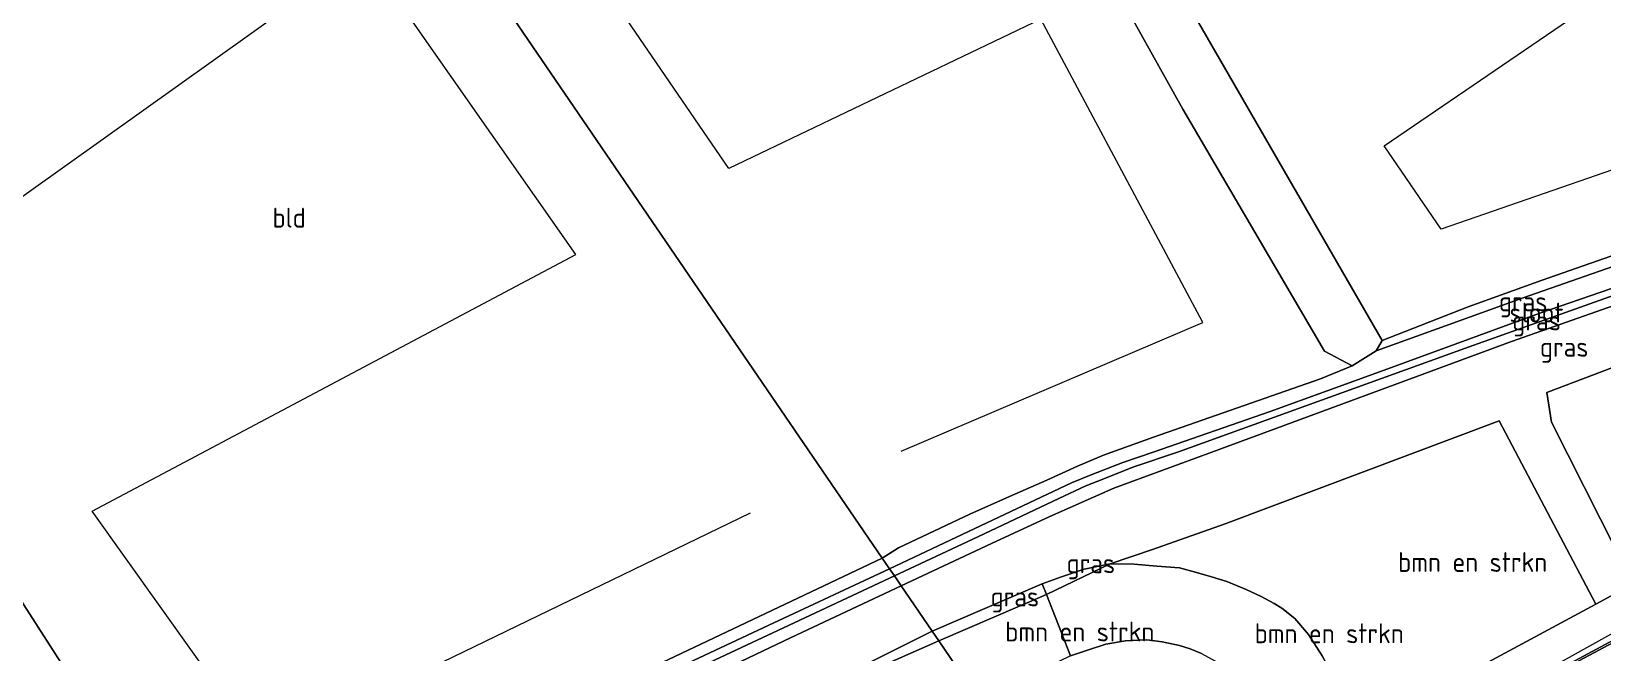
# Model space of a CAD drawing. Extents: x 253736 to 255979, y 477184 to 479215.
# Drawn here: x 254113.3 to 254310.8, y 477692.7 to 477770.9 of the extents above; entities that cross this region are included whole.
import ezdxf
from ezdxf.enums import TextEntityAlignment as Align

# ---------------------------------------------------------------- set-up
doc = ezdxf.new("R2010")
doc.units = 0
for name, color, linetype, lineweight in [('af-bs-rasterhekwerk', 8, 'hekwerk', 18), ('bp-b5-bomenstruiken', 8, 'Continuous', 18), ('bp-b5-grasland', 8, 'Continuous', 18), ('bp-b5-houtwal', 8, 'houtwal', 18), ('gr-bs-geleiderail', 8, 'geleiderail', 18), ('gw-bs-insteekwatergang', 8, 'Continuous', 18), ('gw-bs-teenlijn', 8, 'Continuous', 18), ('og-b5-grond_ingericht', 8, 'Continuous', 18), ('og-b5-water', 8, 'Continuous', 18), ('og-bs-hoogtelijn', 8, 'Continuous', 18), ('og-bs-hulpgeometrie', 8, 'Continuous', 18), ('og-bs-terreinafscheiding', 8, 'Continuous', 18), ('vh-b5-verh_soort', 8, 'Continuous', 18), ('wh-bs-waterlijn', 8, 'Continuous', 18)]:
    doc.layers.add(name, color=color, linetype=linetype, lineweight=lineweight)
doc.styles.add('rtw_iso', font='isocp.shx')
doc.linetypes.add('geleiderail', pattern='A,2,-1,[175,RTW.shx,S=0.5,R=0,X=0,Y=0],-1', length=4)
doc.linetypes.add('hekwerk', pattern='A,7,-1.5,[1,RTW.shx,S=0.75,R=0,X=0,Y=0],-1.5', length=10)
doc.linetypes.add('houtwal', pattern='A,8,-1,[1,RTW.shx,S=0.75,R=45,X=0,Y=0],-1,8,-1,[4,RTW.shx,S=0.75,R=0,X=0,Y=0],-1', length=20)

# ---------------------------------------------------------------- blocks, each defined once
blk = doc.blocks.new('RW1 Buren totaal_ACAD_1_FMEBLOCK50')
at = {"layer": 'bp-b5-grasland'}
blk.add_polyline3d([(59.81, -15.35, 22.59), (81.38, -5.06, 22.54), (95.19, 1.42, 22.51), (99.08, -4.28, 22.57), (86.33, -10.66, 22.7)], dxfattribs=at)
blk = doc.blocks.new('dtbattr-r')
at = {"style": 'rtw_iso'}
blk.add_attdef('TAG', text='', height=2.5, dxfattribs=at).set_placement((0, 0), align=Align.MIDDLE_CENTER)
blk = doc.blocks.new('Deel_d28hz')
at = {"layer": 'af-bs-rasterhekwerk'}
for points in [[(254205.469, 477867.004, 22.222), (254237.846, 477810.445, 22.404), (254283.118, 477731.98, 23.229)], [(254362.865, 477767.431, 23.483), (254337.98, 477751.274, 23.49), (254323.155, 477746.52, 23.544), (254303.239, 477739.558, 23.529), (254293.941, 477736.203, 23.502), (254283.118, 477731.98, 23.229)], [(254240.388, 477701.387, 22.782), (254240.925, 477700.018, 23.43), (254243.946, 477692.31, 27.726), (254246.176, 477693.067, 27.915), (254248.382, 477693.773, 27.978), (254250.858, 477694.206, 28.101), (254253.533, 477694.321, 28.164), (254255.467, 477694.067, 28.173), (254257.631, 477693.625, 28.221), (254258.979, 477693.214, 28.248), (254260.41, 477692.596, 28.248), (254262.066, 477691.697, 28.314), (254263.55, 477690.902, 28.32), (254264.658, 477690.034, 28.317), (254265.98, 477688.961, 28.299), (254267.024, 477687.754, 28.344), (254267.797, 477686.863, 28.344), (254268.481, 477685.855, 28.338), (254279.454, 477682.386, 23.268), (254309.978, 477698.813, 23.181), (254314.679, 477701.361, 23.169), (254346.493, 477719.366, 23.19), (254381.923, 477739.756, 23.241)]]:
    blk.add_polyline3d(points, dxfattribs=at)
at = {"layer": 'bp-b5-bomenstruiken'}
for points in [[(254381.923, 477739.756, 23.241), (254346.493, 477719.366, 23.19), (254314.679, 477701.361, 23.169), (254304.415, 477721.736, 22.917), (254303.814, 477725.467, 22.884), (254332.533, 477736.356, 22.764), (254338.12, 477738.414, 22.83), (254343.394, 477740.999, 22.83), (254352.032, 477745.597, 22.83), (254360.917, 477750.556, 22.854), (254368.779, 477755.406, 22.812), (254370.419, 477756.461, 22.812), (254375.631, 477748.893, 22.962)], [(254309.978, 477698.813, 23.181), (254279.454, 477682.386, 23.268), (254278.741, 477684.4, 23.286), (254278.448, 477685.508, 23.154), (254278.079, 477686.677, 23.046), (254277.274, 477688.834, 22.989), (254276.544, 477690.54, 23.016), (254275.555, 477692.328, 22.95), (254273.869, 477694.987, 22.905), (254272.149, 477697.021, 22.905), (254270.523, 477698.315, 22.866), (254269.526, 477698.92, 22.83), (254267.923, 477699.794, 22.845), (254266.03, 477700.673, 22.827), (254263.59, 477701.662, 22.83), (254261.667, 477702.241, 22.86), (254259.776, 477702.805, 22.89), (254257.626, 477703.402, 22.911), (254254.772, 477703.613, 22.905), (254251.932, 477703.865, 22.818), (254248.924, 477703.908, 22.782), (254254.224, 477705.679, 22.797), (254263.388, 477708.918, 22.812), (254297.826, 477721.89, 22.869)], [(254243.946, 477692.31, 27.726), (254232.442, 477686.755, 27.758), (254227.364, 477694.195, 23.168), (254240.925, 477700.018, 23.43)], [(254232.442, 477686.755, 27.758), (254219.226, 477680.959, 27.419), (254217.456, 477681.759, 26.705), (254209.09, 477678.656, 26.207), (254207.613, 477684.886, 23.105), (254218.168, 477690.123, 23.108), (254227.364, 477694.195, 23.168)]]:
    blk.add_polyline3d(points, close=True, dxfattribs=at)
blk.add_polyline3d([(254260.41, 477692.596, 28.248), (254258.979, 477693.214, 28.248), (254257.631, 477693.625, 28.221), (254255.467, 477694.067, 28.173), (254253.533, 477694.321, 28.164), (254250.858, 477694.206, 28.101), (254248.382, 477693.773, 27.978), (254246.176, 477693.067, 27.915), (254243.946, 477692.31, 27.726), (254240.925, 477700.018, 23.43), (254248.924, 477703.908, 22.782), (254251.932, 477703.865, 22.818), (254254.772, 477703.613, 22.905), (254257.626, 477703.402, 22.911), (254259.776, 477702.805, 22.89), (254261.667, 477702.241, 22.86), (254263.59, 477701.662, 22.83), (254266.03, 477700.673, 22.827), (254267.923, 477699.794, 22.845), (254269.526, 477698.92, 22.83), (254270.523, 477698.315, 22.866), (254272.149, 477697.021, 22.905), (254273.869, 477694.987, 22.905), (254275.555, 477692.328, 22.95)], dxfattribs=at)
at = {"layer": 'bp-b5-grasland'}
for points in [[(254363.464, 477766.561, 23.57), (254341.96, 477752.529, 23.496), (254338.853, 477750.669, 23.502), (254338.032, 477750.254, 23.508), (254336.202, 477749.598, 23.52), (254332.531, 477748.435, 23.466), (254300.723, 477737.3, 23.424), (254282.347, 477730.693, 23.268), (254283.118, 477731.98, 23.229), (254293.941, 477736.203, 23.502), (254303.239, 477739.558, 23.529), (254323.155, 477746.52, 23.544), (254337.98, 477751.274, 23.49), (254362.865, 477767.431, 23.483)], [(254384.634, 477735.82, 23.39), (254367.363, 477725.718, 23.323), (254353.031, 477717.247, 23.298), (254337.147, 477708.16, 23.273), (254320.735, 477698.885, 23.211), (254305.241, 477690.544, 23.199), (254287.925, 477681.378, 23.167), (254280.19, 477677.388, 23.178), (254279.737, 477678.259, 23.11), (254272.669, 477674.682, 23.09), (254276.24, 477676.756, 23.235), (254277.646, 477677.796, 23.265), (254278.385, 477678.856, 23.31), (254278.936, 477679.846, 23.343), (254279.419, 477681.208, 23.334), (254279.478, 477681.702, 23.331), (254279.454, 477682.386, 23.268), (254309.978, 477698.813, 23.181), (254314.679, 477701.361, 23.169), (254346.493, 477719.366, 23.19), (254381.923, 477739.756, 23.241)], [(254240.925, 477700.018, 23.43), (254240.388, 477701.387, 22.782), (254242.658, 477702.22, 22.782), (254245.633, 477703.226, 22.782), (254248.924, 477703.908, 22.782)], [(254240.925, 477700.018, 23.43), (254227.364, 477694.195, 23.168), (254226.523, 477695.427, 22.571), (254240.388, 477701.387, 22.782)]]:
    blk.add_polyline3d(points, close=True, dxfattribs=at)
for points in [[(254336.172, 477746.869, 21.873), (254302.962, 477735.425, 21.81), (254283.381, 477728.261, 21.786), (254269.018, 477723.073, 21.696), (254254.341, 477717.938, 21.672), (254250.518, 477716.637, 21.666), (254246.522, 477715.104, 21.657), (254244.056, 477714.065, 21.657), (254221.187, 477703.245, 21.23), (254220.26, 477704.603, 22.637), (254222.288, 477705.918, 22.728), (254231.258, 477710.131, 22.737), (254236.265, 477712.373, 22.713), (254240.968, 477714.408, 22.722), (254244.796, 477716.166, 22.683), (254248.065, 477717.55, 22.734), (254254.387, 477719.832, 22.788), (254275.35, 477727.171, 22.803), (254279.335, 477728.8, 22.845), (254282.347, 477730.693, 23.268), (254300.723, 477737.3, 23.424), (254332.531, 477748.435, 23.466)], [(254333.564, 477743.906, 22.749), (254299.383, 477731.842, 22.758), (254261.723, 477717.932, 22.635), (254249.371, 477713.414, 22.641), (254241.351, 477709.831, 22.68), (254233.979, 477706.449, 22.668), (254222.633, 477701.126, 22.514), (254221.786, 477702.367, 21.23), (254232.269, 477707.275, 21.414), (254242.445, 477712.116, 21.414), (254245.873, 477713.719, 21.414), (254248.127, 477714.6, 21.414), (254251.774, 477716.043, 21.414), (254257.507, 477717.995, 21.414), (254294.04, 477731.195, 21.645), (254326.862, 477742.875, 21.78)], [(254332.533, 477736.356, 22.764), (254303.814, 477725.467, 22.884), (254304.415, 477721.736, 22.917), (254314.679, 477701.361, 23.169), (254309.978, 477698.813, 23.181), (254297.826, 477721.89, 22.869), (254263.388, 477708.918, 22.812), (254254.224, 477705.679, 22.797), (254248.924, 477703.908, 22.782), (254245.633, 477703.226, 22.782), (254242.658, 477702.22, 22.782), (254240.388, 477701.387, 22.782), (254226.523, 477695.427, 22.571), (254222.633, 477701.126, 22.514), (254233.979, 477706.449, 22.668), (254241.351, 477709.831, 22.68), (254249.371, 477713.414, 22.641), (254261.723, 477717.932, 22.635), (254299.383, 477731.842, 22.758), (254333.564, 477743.906, 22.749)], [(254243.946, 477692.31, 27.726), (254246.176, 477693.067, 27.915), (254248.382, 477693.773, 27.978), (254250.858, 477694.206, 28.101), (254253.533, 477694.321, 28.164), (254255.467, 477694.067, 28.173), (254257.631, 477693.625, 28.221), (254258.979, 477693.214, 28.248), (254260.41, 477692.596, 28.248)]]:
    blk.add_polyline3d(points, dxfattribs=at)
at = {"layer": 'bp-b5-houtwal'}
blk.add_polyline3d([(254237.846, 477810.445, 22.404), (254283.118, 477731.98, 23.229), (254282.347, 477730.693, 23.268), (254279.335, 477728.8, 22.845), (254275.854, 477730.627, 22.878), (254258.05, 477761.093, 22.767), (254240.167, 477793.223, 22.707), (254224.682, 477820.803, 22.728), (254203.056, 477859.32, 22.509), (254199.567, 477865.716, 22.479), (254205.469, 477867.004, 22.222)], close=True, dxfattribs=at)
at = {"layer": 'gr-bs-geleiderail'}
blk.add_polyline3d([(254345.193, 477714.206, 23.2), (254323.827, 477701.666, 23.15), (254302.856, 477690.036, 23.137), (254278.103, 477676.895, 23.153)], dxfattribs=at)
at = {"layer": 'gw-bs-insteekwatergang'}
for points in [[(254220.26, 477704.603, 22.637), (254222.288, 477705.918, 22.728), (254231.258, 477710.131, 22.737), (254236.265, 477712.373, 22.713), (254240.968, 477714.408, 22.722), (254244.796, 477716.166, 22.683), (254248.065, 477717.55, 22.734), (254254.387, 477719.832, 22.788), (254275.35, 477727.171, 22.803), (254279.335, 477728.8, 22.845), (254282.347, 477730.693, 23.268), (254300.723, 477737.3, 23.424), (254332.531, 477748.435, 23.466), (254336.202, 477749.598, 23.52), (254338.032, 477750.254, 23.508), (254338.853, 477750.669, 23.502), (254341.96, 477752.529, 23.496), (254363.464, 477766.561, 23.57)], [(254222.633, 477701.126, 22.514), (254233.979, 477706.449, 22.668), (254241.351, 477709.831, 22.68), (254249.371, 477713.414, 22.641), (254261.723, 477717.932, 22.635), (254299.383, 477731.842, 22.758), (254333.564, 477743.906, 22.749), (254338.705, 477745.625, 22.707), (254341.587, 477747.006, 22.692), (254344.601, 477748.95, 22.767), (254349.764, 477752.317, 22.815), (254365.932, 477762.976, 22.81)]]:
    blk.add_polyline3d(points, dxfattribs=at)
at = {"layer": 'gw-bs-teenlijn'}
blk.add_polyline3d([(254226.523, 477695.427, 22.571), (254240.388, 477701.387, 22.782), (254242.658, 477702.22, 22.782), (254245.633, 477703.226, 22.782), (254248.924, 477703.908, 22.782), (254251.932, 477703.865, 22.818), (254254.772, 477703.613, 22.905), (254257.626, 477703.402, 22.911), (254259.776, 477702.805, 22.89), (254261.667, 477702.241, 22.86), (254263.59, 477701.662, 22.83), (254266.03, 477700.673, 22.827), (254267.923, 477699.794, 22.845), (254269.526, 477698.92, 22.83), (254270.523, 477698.315, 22.866), (254272.149, 477697.021, 22.905), (254273.869, 477694.987, 22.905), (254275.555, 477692.328, 22.95), (254276.544, 477690.54, 23.016), (254277.274, 477688.834, 22.989), (254278.079, 477686.677, 23.046), (254278.448, 477685.508, 23.154), (254278.741, 477684.4, 23.286), (254279.454, 477682.386, 23.268)], dxfattribs=at)
at = {"layer": 'og-b5-grond_ingericht'}
for points in [[(254279.335, 477728.8, 22.845), (254275.35, 477727.171, 22.803), (254254.387, 477719.832, 22.788), (254248.065, 477717.55, 22.734), (254244.796, 477716.166, 22.683), (254240.968, 477714.408, 22.722), (254236.265, 477712.373, 22.713), (254231.258, 477710.131, 22.737), (254222.288, 477705.918, 22.728), (254220.26, 477704.603, 22.637), (254129.991, 477836.86, 22.253), (254133.506, 477841.708, 22.254), (254137.126, 477846.732, 22.254), (254140.288, 477850.768, 22.254), (254199.567, 477865.716, 22.479), (254203.056, 477859.32, 22.509), (254224.682, 477820.803, 22.728), (254240.167, 477793.223, 22.707), (254258.05, 477761.093, 22.767), (254275.854, 477730.627, 22.878)], [(254362.865, 477767.431, 23.483), (254337.98, 477751.274, 23.49), (254323.155, 477746.52, 23.544), (254303.239, 477739.558, 23.529), (254293.941, 477736.203, 23.502), (254283.118, 477731.98, 23.229), (254237.846, 477810.445, 22.404), (254254.805, 477822.652, 22.551), (254267.782, 477832.348, 23.046), (254288.44, 477847.679, 23.346), (254301.101, 477857.117, 23.281), (254308.133, 477846.907, 23.373), (254324.821, 477822.673, 23.513), (254342.557, 477796.919, 23.444), (254358.17, 477774.248, 23.431)]]:
    blk.add_polyline3d(points, close=True, dxfattribs=at)
at = {"layer": 'og-b5-water'}
blk.add_polyline3d([(254326.862, 477742.875, 21.78), (254294.04, 477731.195, 21.645), (254257.507, 477717.995, 21.414), (254251.774, 477716.043, 21.414), (254248.127, 477714.6, 21.414), (254245.873, 477713.719, 21.414), (254242.445, 477712.116, 21.414), (254232.269, 477707.275, 21.414), (254221.786, 477702.367, 21.23), (254221.187, 477703.245, 21.23), (254244.056, 477714.065, 21.657), (254246.522, 477715.104, 21.657), (254250.518, 477716.637, 21.666), (254254.341, 477717.938, 21.672), (254269.018, 477723.073, 21.696), (254283.381, 477728.261, 21.786), (254302.962, 477735.425, 21.81), (254336.172, 477746.869, 21.873)], dxfattribs=at)
at = {"layer": 'og-bs-hoogtelijn'}
for points in [[(254222.645, 477718.087, 22.86), (254260.58, 477734.267, 22.848), (254240.198, 477772.395, 22.701), (254200.964, 477753.634, 22.734), (254176.949, 477788.762, 22.605), (254216.705, 477815.911, 22.677), (254191.112, 477854.038, 22.527), (254147.707, 477835.528, 22.425)], [(254358.17, 477774.248, 23.431), (254343.444, 477764.338, 23.415), (254290.559, 477746.007, 23.328), (254283.392, 477756.497, 23.391), (254323.276, 477783.744, 23.559), (254342.557, 477796.919, 23.444)]]:
    blk.add_polyline3d(points, dxfattribs=at)
at = {"layer": 'og-bs-hulpgeometrie'}
blk.add_polyline3d([(254129.991, 477836.86, 22.253), (254220.26, 477704.603, 22.637), (254221.187, 477703.245, 21.23), (254221.786, 477702.367, 21.23), (254222.633, 477701.126, 22.514), (254226.523, 477695.427, 22.571), (254227.364, 477694.195, 23.168), (254232.442, 477686.755, 27.758)], dxfattribs=at)
at = {"layer": 'og-bs-terreinafscheiding'}
for points in [[(254279.335, 477728.8, 22.845), (254275.854, 477730.627, 22.878), (254258.05, 477761.093, 22.767), (254240.167, 477793.223, 22.707), (254224.682, 477820.803, 22.728), (254203.056, 477859.32, 22.509), (254199.567, 477865.716, 22.479)], [(254314.679, 477701.361, 23.169), (254304.415, 477721.736, 22.917), (254303.814, 477725.467, 22.884), (254332.533, 477736.356, 22.764), (254338.12, 477738.414, 22.83), (254343.394, 477740.999, 22.83), (254352.032, 477745.597, 22.83), (254360.917, 477750.556, 22.854), (254368.779, 477755.406, 22.812), (254370.419, 477756.461, 22.812)], [(254384.634, 477735.82, 23.39), (254367.363, 477725.718, 23.323), (254353.031, 477717.247, 23.298), (254337.147, 477708.16, 23.273), (254320.735, 477698.885, 23.211), (254305.241, 477690.544, 23.199), (254287.925, 477681.378, 23.167), (254280.19, 477677.388, 23.178)], [(254383.477, 477735.047, 23.387), (254366.303, 477724.827, 23.367), (254349.629, 477715.035, 23.312), (254332.985, 477705.442, 23.312), (254315.298, 477695.658, 23.255), (254294.908, 477684.779, 23.211), (254277.545, 477675.743, 23.169), (254260.617, 477667.132, 23.151), (254249.554, 477661.684, 23.126)], [(254283.118, 477731.98, 23.229), (254282.347, 477730.693, 23.268)], [(254309.978, 477698.813, 23.181), (254297.826, 477721.89, 22.869), (254263.388, 477708.918, 22.812), (254254.224, 477705.679, 22.797), (254248.924, 477703.908, 22.782), (254240.925, 477700.018, 23.43)], [(254227.364, 477694.195, 23.168), (254240.925, 477700.018, 23.43)], [(254232.442, 477686.755, 27.758), (254219.226, 477680.959, 27.419), (254217.456, 477681.759, 26.705), (254209.09, 477678.656, 26.207), (254207.613, 477684.886, 23.105), (254218.168, 477690.123, 23.108), (254227.364, 477694.195, 23.168)]]:
    blk.add_polyline3d(points, dxfattribs=at)
at = {"layer": 'vh-b5-verh_soort'}
blk.add_polyline3d([(254383.477, 477735.047, 23.387), (254366.303, 477724.827, 23.367), (254349.629, 477715.035, 23.312), (254332.985, 477705.442, 23.312), (254315.298, 477695.658, 23.255), (254294.908, 477684.779, 23.211), (254277.545, 477675.743, 23.169), (254260.617, 477667.132, 23.151), (254249.554, 477661.684, 23.126), (254249.426, 477661.871, 23.107), (254252.015, 477663.125, 23.11), (254259.947, 477667.126, 23.113), (254275.412, 477674.927, 23.132), (254280.19, 477677.388, 23.178), (254287.925, 477681.378, 23.167), (254305.241, 477690.544, 23.199), (254320.735, 477698.885, 23.211), (254337.147, 477708.16, 23.273), (254353.031, 477717.247, 23.298), (254367.363, 477725.718, 23.323), (254384.634, 477735.82, 23.39)], close=True, dxfattribs=at)
blk.add_polyline3d([(254315.827, 477677.421, 23.693), (254298.64, 477668.406, 23.653), (254283.96, 477660.745, 23.622), (254269.644, 477653.466, 23.605), (254258.832, 477648.091, 23.59), (254257.957, 477649.372, 23.561), (254255.994, 477652.25, 23.467), (254253.953, 477655.24, 23.39), (254251.854, 477658.315, 23.242), (254249.554, 477661.684, 23.126), (254260.617, 477667.132, 23.151), (254277.545, 477675.743, 23.169), (254294.908, 477684.779, 23.211), (254315.298, 477695.658, 23.255)], dxfattribs=at)
at = {"layer": 'wh-bs-waterlijn'}
for points in [[(254364.778, 477764.652, 21.91), (254358.169, 477760.306, 21.897), (254343.135, 477750.397, 21.873), (254341.046, 477749.116, 21.873), (254339.66, 477748.474, 21.873), (254338.273, 477747.803, 21.873), (254336.172, 477746.869, 21.873), (254302.962, 477735.425, 21.81), (254283.381, 477728.261, 21.786), (254269.018, 477723.073, 21.696), (254254.341, 477717.938, 21.672), (254250.518, 477716.637, 21.666), (254246.522, 477715.104, 21.657), (254244.056, 477714.065, 21.657), (254221.187, 477703.245, 21.23)], [(254221.786, 477702.367, 21.23), (254232.269, 477707.275, 21.414), (254242.445, 477712.116, 21.414), (254245.873, 477713.719, 21.414), (254248.127, 477714.6, 21.414), (254251.774, 477716.043, 21.414), (254257.507, 477717.995, 21.414), (254294.04, 477731.195, 21.645), (254326.862, 477742.875, 21.78), (254335.583, 477745.862, 21.819), (254337.463, 477746.434, 21.801), (254339.112, 477747.132, 21.795), (254340.86, 477748.083, 21.795), (254342.904, 477749.288, 21.795), (254365.318, 477763.869, 21.829)]]:
    blk.add_polyline3d(points, dxfattribs=at)
at = {"layer": 'bp-b5-bomenstruiken'}
ref = blk.add_blockref('dtbattr-r', (254285.125, 477702.125, 22.94892), dxfattribs=at)
ref.add_attrib('TAG', 'bmn en strkn', dxfattribs={"layer": '0', "height": 2.5, "style": 'rtw_iso'}).set_placement((254285.125, 477702.125, 22.94892), align=Align.BOTTOM_LEFT)
ref = blk.add_blockref('dtbattr-r', (254235.726562, 477693.375, 25.9616), dxfattribs=at)
ref.add_attrib('TAG', 'bmn en strkn', dxfattribs={"layer": '0', "height": 2.5, "style": 'rtw_iso'}).set_placement((254235.726562, 477693.375, 25.9616), align=Align.BOTTOM_LEFT)
ref = blk.add_blockref('dtbattr-r', (254267.085938, 477693.15625, 25.1745), dxfattribs=at)
ref.add_attrib('TAG', 'bmn en strkn', dxfattribs={"layer": '0', "height": 2.5, "style": 'rtw_iso'}).set_placement((254267.085938, 477693.15625, 25.1745), align=Align.BOTTOM_LEFT)
at = {"layer": 'bp-b5-grasland'}
ref = blk.add_blockref('dtbattr-r', (254297.796875, 477734.90625, 22.452941), dxfattribs=at)
ref.add_attrib('TAG', 'gras', dxfattribs={"layer": '0', "height": 2.5, "style": 'rtw_iso'}).set_placement((254297.796875, 477734.90625, 22.452941), align=Align.BOTTOM_LEFT)
ref = blk.add_blockref('dtbattr-r', (254299.46875, 477732.5, 22.114964), dxfattribs=at)
ref.add_attrib('TAG', 'gras', dxfattribs={"layer": '0', "height": 2.5, "style": 'rtw_iso'}).set_placement((254299.46875, 477732.5, 22.114964), align=Align.BOTTOM_LEFT)
ref = blk.add_blockref('dtbattr-r', (254302.945312, 477729.1875, 22.790875), dxfattribs=at)
ref.add_attrib('TAG', 'gras', dxfattribs={"layer": '0', "height": 2.5, "style": 'rtw_iso'}).set_placement((254302.945312, 477729.1875, 22.790875), align=Align.BOTTOM_LEFT)
ref = blk.add_blockref('dtbattr-r', (254243.4375, 477701.96875, 22.998), dxfattribs=at)
ref.add_attrib('TAG', 'gras', dxfattribs={"layer": '0', "height": 2.5, "style": 'rtw_iso'}).set_placement((254243.4375, 477701.96875, 22.998), align=Align.BOTTOM_LEFT)
ref = blk.add_blockref('dtbattr-r', (254233.875, 477697.78125, 23.0762), dxfattribs=at)
ref.add_attrib('TAG', 'gras', dxfattribs={"layer": '0', "height": 2.5, "style": 'rtw_iso'}).set_placement((254233.875, 477697.78125, 23.0762), align=Align.BOTTOM_LEFT)
at = {"layer": 'og-b5-grond_ingericht'}
ref = blk.add_blockref('dtbattr-r', (254143.59375, 477745.4375, 22.480045), dxfattribs=at)
ref.add_attrib('TAG', 'bld', dxfattribs={"layer": '0', "height": 2.5, "style": 'rtw_iso'}).set_placement((254143.59375, 477745.4375, 22.480045), align=Align.BOTTOM_LEFT)
at = {"layer": 'og-b5-water'}
ref = blk.add_blockref('dtbattr-r', (254299.132812, 477733.5, 21.682194), dxfattribs=at)
ref.add_attrib('TAG', 'sloot', dxfattribs={"layer": '0', "height": 2.5, "style": 'rtw_iso'}).set_placement((254299.132812, 477733.5, 21.682194), align=Align.BOTTOM_LEFT)

msp = doc.modelspace()

# ---------------------------------------------------------------- linework, layer by layer
at = {"layer": 'bp-b5-grasland'}
for points in [[(254177.936, 477684.508, 22.571), (254220.26, 477704.603, 22.637), (254221.187, 477703.245, 21.23), (254206.616, 477696.457, 21.23), (254163.805, 477676.37, 21.23)], [(254195.237, 477689.924, 21.23), (254221.786, 477702.367, 21.23), (254222.633, 477701.126, 22.514), (254208.823, 477694.644, 22.544), (254187.26, 477684.354, 22.595)], [(254213.78, 477689.045, 22.7), (254226.523, 477695.427, 22.571), (254227.364, 477694.195, 23.168), (254218.168, 477690.123, 23.108)]]:
    msp.add_polyline3d(points, dxfattribs=at)
at = {"layer": 'bp-b5-houtwal'}
msp.add_polyline3d([(254096, 477724.134, 22.499), (254120.305, 477686.327, 22.763), (254130.171, 477671.739, 22.667), (254127.965, 477671.654, 22.814), (254126.484, 477671.796, 22.817), (254124.929, 477672.182, 22.817), (254123.745, 477672.748, 22.808), (254122.72, 477673.624, 22.808), (254121.164, 477675.628, 22.811), (254104.733, 477699.909, 22.847)], dxfattribs=at)
at = {"layer": 'gw-bs-insteekwatergang'}
for points in [[(254220.26, 477704.603, 22.637), (254177.936, 477684.508, 22.571), (254164.755, 477678.295, 22.574), (254161.743, 477677.134, 22.613), (254159.838, 477676.586, 22.61), (254157.394, 477676.159, 22.598), (254153.128, 477675.491, 22.577), (254130.171, 477671.739, 22.667), (254127.965, 477671.654, 22.814), (254126.484, 477671.796, 22.817), (254124.929, 477672.182, 22.817), (254123.745, 477672.748, 22.808), (254122.72, 477673.624, 22.808), (254121.164, 477675.628, 22.811), (254104.733, 477699.909, 22.847)], [(254111.233, 477681.991, 22.712), (254119.871, 477669.491, 22.727), (254121.045, 477668.339, 22.709), (254122.857, 477667.358, 22.697), (254124.84, 477666.875, 22.697), (254127.008, 477666.773, 22.688), (254130.098, 477667.184, 22.589), (254133.981, 477667.602, 22.76), (254148.729, 477670.376, 22.67), (254157.918, 477672.061, 22.565), (254161.643, 477672.696, 22.541), (254164.893, 477673.937, 22.523), (254170.345, 477676.414, 22.541), (254187.26, 477684.354, 22.595), (254208.823, 477694.644, 22.544), (254222.633, 477701.126, 22.514)]]:
    msp.add_polyline3d(points, dxfattribs=at)
at = {"layer": 'gw-bs-teenlijn'}
msp.add_polyline3d([(254226.523, 477695.427, 22.571), (254213.78, 477689.045, 22.7), (254207.897, 477685.978, 22.715), (254202.785, 477683.175, 22.721), (254185.828, 477674.364, 22.706), (254179.504, 477671.644, 22.67), (254169.346, 477667.643, 22.61), (254160.705, 477664.264, 22.646), (254155.492, 477662.491, 22.646), (254149.925, 477660.945, 22.715), (254144.011, 477659.771, 22.79), (254136.727, 477658.82, 22.811), (254128.648, 477658.634, 22.685), (254121.675, 477658.7, 22.733), (254115.844, 477659.433, 22.673), (254106.158, 477661.646, 22.55)], dxfattribs=at)
at = {"layer": 'og-b5-grond_ingericht'}
msp.add_polyline3d([(254220.26, 477704.603, 22.637), (254177.936, 477684.508, 22.571), (254164.755, 477678.295, 22.574), (254161.743, 477677.134, 22.613), (254159.838, 477676.586, 22.61), (254157.394, 477676.159, 22.598), (254153.128, 477675.491, 22.577), (254130.171, 477671.739, 22.667), (254120.305, 477686.327, 22.763), (254096, 477724.134, 22.499), (254066.919, 477767.146, 22.502), (254076.045, 477776.887, 22.418), (254088.529, 477788.661, 22.469), (254099.53, 477799.291, 22.439), (254108.241, 477807.882, 22.373), (254111.132, 477810.923, 22.355), (254112.625, 477812.395, 22.292), (254114.026, 477814.073, 22.235), (254116.188, 477817.189, 22.238), (254118.968, 477821.036, 22.241), (254129.991, 477836.86, 22.253)], close=True, dxfattribs=at)
at = {"layer": 'og-b5-water'}
msp.add_polyline3d([(254163.805, 477676.37, 21.23), (254206.616, 477696.457, 21.23), (254221.187, 477703.245, 21.23), (254221.786, 477702.367, 21.23), (254195.237, 477689.924, 21.23)], dxfattribs=at)
at = {"layer": 'og-bs-hoogtelijn'}
msp.add_polyline3d([(254203.67, 477710.282, 22.637), (254142.31, 477680.532, 22.727), (254120.918, 477710.525, 22.682), (254181.745, 477742.811, 22.652), (254155.181, 477780.781, 22.481), (254098.761, 477740.541, 22.55), (254079.022, 477768.488, 22.592), (254131.671, 477815.506, 22.391)], dxfattribs=at)
at = {"layer": 'og-bs-terreinafscheiding'}
msp.add_polyline3d([(254066.919, 477767.146, 22.502), (254096, 477724.134, 22.499), (254120.305, 477686.327, 22.763), (254130.171, 477671.739, 22.667)], dxfattribs=at)
at = {"layer": 'wh-bs-waterlijn'}
for points in [[(254221.187, 477703.245, 21.23), (254206.616, 477696.457, 21.23), (254163.805, 477676.37, 21.23), (254162.195, 477675.511, 21.23), (254160.084, 477674.833, 21.23), (254153.857, 477673.873, 21.23), (254131.48, 477670.096, 21.23), (254129.078, 477669.703, 21.23), (254127.18, 477669.724, 21.23), (254125.64, 477669.749, 21.23), (254124.226, 477669.999, 21.23), (254123.053, 477670.565, 21.23), (254121.973, 477671.202, 21.23), (254120.682, 477672.908, 21.23), (254102.518, 477700.089, 21.23)], [(254105.439, 477693.669, 21.23), (254119.028, 477673.543, 21.23), (254119.987, 477672.087, 21.23), (254120.812, 477671.046, 21.23), (254121.581, 477670.213, 21.23), (254122.565, 477669.319, 21.23), (254123.868, 477668.8, 21.23), (254125.799, 477668.598, 21.23), (254127.444, 477668.607, 21.23), (254129.146, 477668.788, 21.23), (254130.71, 477668.981, 21.23), (254159.191, 477673.894, 21.23), (254160.966, 477673.978, 21.23), (254162.514, 477674.597, 21.23), (254164.154, 477675.263, 21.23), (254195.237, 477689.924, 21.23), (254221.786, 477702.367, 21.23)]]:
    msp.add_polyline3d(points, dxfattribs=at)

# ---------------------------------------------------------------- block references
at = {"linetype": 'ByBlock'}
msp.add_blockref('Deel_d28hz', (0, 0), dxfattribs=at)
msp.add_blockref('Deel_d28hz', (0, 0), dxfattribs=at)
at = {"layer": 'bp-b5-grasland'}
msp.add_blockref('RW1 Buren totaal_ACAD_1_FMEBLOCK50', (254127.4475, 477699.706), dxfattribs=at)

doc.saveas('drawing.dxf')
